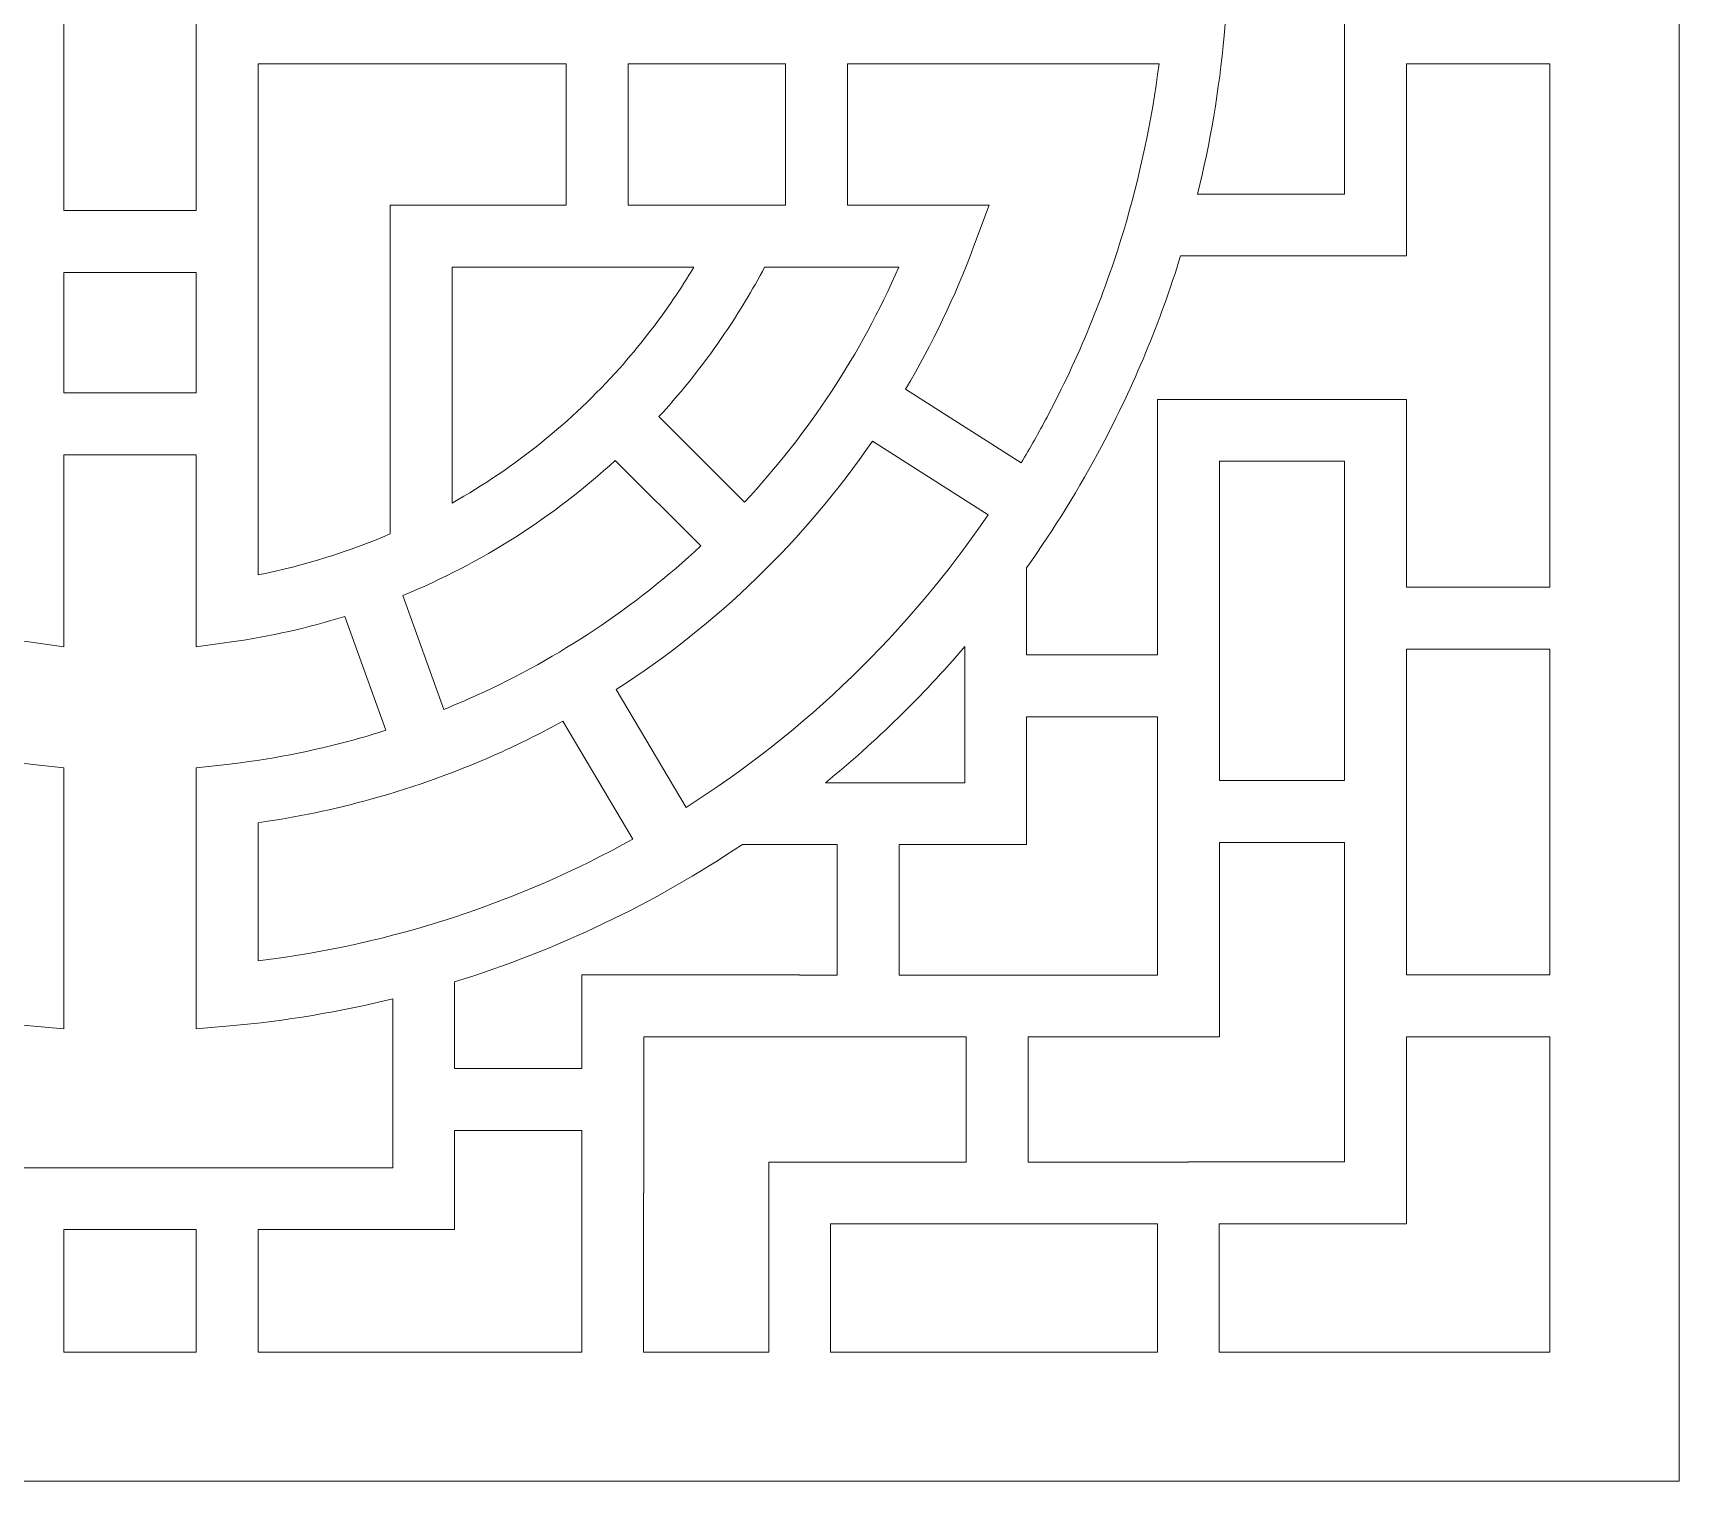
# Model space of a CAD drawing. Header units: centimetres. Extents: x -27.5 to -14.8, y 3.4 to 9.5.
# Drawn here: x -24.646 to -21.411, y 3.411 to 6.257 of the extents above; entities that cross this region are included whole.
import ezdxf

# ---------------------------------------------------------------- set-up
doc = ezdxf.new("R2010")
doc.units = ezdxf.units.CM
doc.header["$MEASUREMENT"] = 0
doc.layers.add('layer 1', color=7, linetype='Continuous')

msp = doc.modelspace()

# ---------------------------------------------------------------- linework, layer by layer
at = {"layer": 'layer 1', "color": 250, "lineweight": 9}
for points, knots in [([(-27.5, 9.5), (-27.5, 9.5), (-21.41051, 9.5), (-21.41051, 9.5), (-21.41051, 9.5), (-21.41051, 9.5), (-21.41051, 3.41051), (-21.41051, 3.41051), (-21.41051, 3.41051), (-21.41051, 3.41051), (-27.5, 3.41051), (-27.5, 3.41051), (-27.5, 3.41051), (-27.5, 3.41051), (-27.5, 9.5), (-27.5, 9.5)], [0, 0, 0, 0, 0.2, 0.2, 0.2, 0.2, 0.4, 0.4, 0.4, 0.4, 0.6, 0.6, 0.6, 0.6, 1, 1, 1, 1]), ([(-23.95656, 6.31786), (-23.95656, 6.31786), (-23.95656, 6.59265), (-23.95656, 6.59265), (-23.95656, 6.59265), (-23.95656, 6.59265), (-24.26422, 6.59272), (-24.26422, 6.59272), (-24.26422, 6.59272), (-24.26422, 6.59272), (-24.32511, 6.59273), (-24.32511, 6.59273), (-24.32511, 6.59273), (-24.32511, 6.59273), (-24.32511, 6.65338), (-24.32511, 6.65338), (-24.32511, 6.65338), (-24.32511, 6.65338), (-24.32511, 7.00227), (-24.32511, 7.00227), (-24.32511, 7.00227), (-24.32511, 7.00227), (-24.58539, 7.00227), (-24.58539, 7.00227), (-24.58539, 7.00227), (-24.58539, 7.00227), (-24.58539, 6.65338), (-24.58539, 6.65338), (-24.58539, 6.65338), (-24.58539, 6.65338), (-24.58539, 6.59273), (-24.58539, 6.59273), (-24.58539, 6.59273), (-24.58539, 6.59273), (-24.64628, 6.59272), (-24.64628, 6.59272), (-24.64628, 6.59272), (-24.64628, 6.59272), (-24.95395, 6.59265), (-24.95395, 6.59265), (-24.95395, 6.59265), (-24.95395, 6.59265), (-24.95395, 6.31786), (-24.95395, 6.31786), (-24.95395, 6.31786), (-24.95395, 6.31786), (-24.64628, 6.31779), (-24.64628, 6.31779), (-24.64628, 6.31779), (-24.64628, 6.31779), (-24.58539, 6.31778), (-24.58539, 6.31778), (-24.58539, 6.31778), (-24.58539, 6.31778), (-24.58539, 6.25713), (-24.58539, 6.25713), (-24.58539, 6.25713), (-24.58539, 6.25713), (-24.58539, 5.90824), (-24.58539, 5.90824), (-24.58539, 5.90824), (-24.58539, 5.90824), (-24.32511, 5.90824), (-24.32511, 5.90824), (-24.32511, 5.90824), (-24.32511, 5.90824), (-24.32511, 6.25713), (-24.32511, 6.25713), (-24.32511, 6.25713), (-24.32511, 6.25713), (-24.32511, 6.31778), (-24.32511, 6.31778), (-24.32511, 6.31778), (-24.32511, 6.31778), (-24.26422, 6.31779), (-24.26422, 6.31779), (-24.26422, 6.31779), (-24.26422, 6.31779), (-23.95656, 6.31786), (-23.95656, 6.31786)], [0, 0, 0, 0, 0.047619, 0.047619, 0.047619, 0.047619, 0.0952381, 0.0952381, 0.0952381, 0.0952381, 0.1428571, 0.1428571, 0.1428571, 0.1428571, 0.1904762, 0.1904762, 0.1904762, 0.1904762, 0.2380952, 0.2380952, 0.2380952, 0.2380952, 0.2857143, 0.2857143, 0.2857143, 0.2857143, 0.3333333, 0.3333333, 0.3333333, 0.3333333, 0.3809524, 0.3809524, 0.3809524, 0.3809524, 0.4285714, 0.4285714, 0.4285714, 0.4285714, 0.4761905, 0.4761905, 0.4761905, 0.4761905, 0.5238095, 0.5238095, 0.5238095, 0.5238095, 0.5714286, 0.5714286, 0.5714286, 0.5714286, 0.6190476, 0.6190476, 0.6190476, 0.6190476, 0.6666667, 0.6666667, 0.6666667, 0.6666667, 0.7142857, 0.7142857, 0.7142857, 0.7142857, 0.7619048, 0.7619048, 0.7619048, 0.7619048, 0.8095238, 0.8095238, 0.8095238, 0.8095238, 0.8571429, 0.8571429, 0.8571429, 0.8571429, 0.9047619, 0.9047619, 0.9047619, 0.9047619, 1, 1, 1, 1]), ([(-22.35688, 5.94025), (-22.35688, 5.94025), (-22.06839, 5.94025), (-22.06839, 5.94025), (-22.06839, 5.94025), (-22.06839, 5.94025), (-22.06839, 6.97026), (-22.06839, 6.97026), (-22.06839, 6.97026), (-22.06839, 6.97026), (-22.35688, 6.97026), (-22.35688, 6.97026), (-22.35688, 6.97026), (-22.33219, 6.86925), (-22.31458, 6.76514), (-22.3046, 6.65848), (-22.3046, 6.65848), (-22.3046, 6.65848), (-22.3046, 6.65824), (-22.3046, 6.65824), (-22.3046, 6.65824), (-22.3046, 6.65824), (-22.3046, 6.65817), (-22.3046, 6.65817), (-22.3046, 6.65817), (-22.3046, 6.65817), (-22.2987, 6.59227), (-22.2987, 6.59227), (-22.2987, 6.59227), (-22.2987, 6.59227), (-22.36502, 6.59228), (-22.36502, 6.59228), (-22.36502, 6.59228), (-22.36502, 6.59228), (-22.71253, 6.59236), (-22.71253, 6.59236), (-22.71253, 6.59236), (-22.71253, 6.59236), (-22.71253, 6.31815), (-22.71253, 6.31815), (-22.71253, 6.31815), (-22.71253, 6.31815), (-22.36502, 6.31823), (-22.36502, 6.31823), (-22.36502, 6.31823), (-22.36502, 6.31823), (-22.2987, 6.31825), (-22.2987, 6.31825), (-22.2987, 6.31825), (-22.2987, 6.31825), (-22.3046, 6.25234), (-22.3046, 6.25234), (-22.3046, 6.25234), (-22.3046, 6.25234), (-22.3046, 6.25227), (-22.3046, 6.25227), (-22.3046, 6.25227), (-22.3046, 6.25227), (-22.3046, 6.25203), (-22.3046, 6.25203), (-22.3046, 6.25203), (-22.31458, 6.14537), (-22.33219, 6.04126), (-22.35688, 5.94025)], [0, 0, 0, 0, 0.0588235, 0.0588235, 0.0588235, 0.0588235, 0.1176471, 0.1176471, 0.1176471, 0.1176471, 0.1764706, 0.1764706, 0.1764706, 0.1764706, 0.2352941, 0.2352941, 0.2352941, 0.2352941, 0.2941176, 0.2941176, 0.2941176, 0.2941176, 0.3529412, 0.3529412, 0.3529412, 0.3529412, 0.4117647, 0.4117647, 0.4117647, 0.4117647, 0.4705882, 0.4705882, 0.4705882, 0.4705882, 0.5294118, 0.5294118, 0.5294118, 0.5294118, 0.5882353, 0.5882353, 0.5882353, 0.5882353, 0.6470588, 0.6470588, 0.6470588, 0.6470588, 0.7058824, 0.7058824, 0.7058824, 0.7058824, 0.7647059, 0.7647059, 0.7647059, 0.7647059, 0.8235294, 0.8235294, 0.8235294, 0.8235294, 0.8823529, 0.8823529, 0.8823529, 0.8823529, 1, 1, 1, 1]), ([(-23.59832, 5.91887), (-23.59832, 5.91887), (-23.59832, 6.19663), (-23.59832, 6.19663), (-23.59832, 6.19663), (-23.59832, 6.19663), (-24.20332, 6.19649), (-24.20332, 6.19649), (-24.20332, 6.19649), (-24.20332, 6.19649), (-24.20332, 5.19222), (-24.20332, 5.19222), (-24.20332, 5.19222), (-24.11312, 5.21001), (-24.02629, 5.23722), (-23.94392, 5.27279), (-23.94392, 5.27279), (-23.94392, 5.27279), (-23.94392, 5.85797), (-23.94392, 5.85797), (-23.94392, 5.85797), (-23.94392, 5.85797), (-23.94392, 5.91887), (-23.94392, 5.91887), (-23.94392, 5.91887), (-23.94392, 5.91887), (-23.88303, 5.91887), (-23.88303, 5.91887), (-23.88303, 5.91887), (-23.88303, 5.91887), (-23.59832, 5.91887), (-23.59832, 5.91887)], [0, 0, 0, 0, 0.1111111, 0.1111111, 0.1111111, 0.1111111, 0.2222222, 0.2222222, 0.2222222, 0.2222222, 0.3333333, 0.3333333, 0.3333333, 0.3333333, 0.4444444, 0.4444444, 0.4444444, 0.4444444, 0.5555556, 0.5555556, 0.5555556, 0.5555556, 0.6666667, 0.6666667, 0.6666667, 0.6666667, 0.7777778, 0.7777778, 0.7777778, 0.7777778, 1, 1, 1, 1]), ([(-23.16705, 5.91887), (-23.16705, 5.91887), (-23.16705, 6.19673), (-23.16705, 6.19673), (-23.16705, 6.19673), (-23.16705, 6.19673), (-23.47653, 6.19666), (-23.47653, 6.19666), (-23.47653, 6.19666), (-23.47653, 6.19666), (-23.47653, 5.91887), (-23.47653, 5.91887), (-23.47653, 5.91887), (-23.47653, 5.91887), (-23.16705, 5.91887), (-23.16705, 5.91887)], [0, 0, 0, 0, 0.2, 0.2, 0.2, 0.2, 0.4, 0.4, 0.4, 0.4, 0.6, 0.6, 0.6, 0.6, 1, 1, 1, 1]), ([(-23.04526, 6.19676), (-23.04526, 6.19676), (-23.04526, 5.91887), (-23.04526, 5.91887), (-23.04526, 5.91887), (-23.04526, 5.91887), (-22.85401, 5.91887), (-22.85401, 5.91887), (-22.85401, 5.91887), (-22.85401, 5.91887), (-22.76649, 5.91887), (-22.76649, 5.91887), (-22.76649, 5.91887), (-22.76649, 5.91887), (-22.79716, 5.8368), (-22.79716, 5.8368), (-22.79716, 5.8368), (-22.83364, 5.73916), (-22.87851, 5.64562), (-22.93087, 5.55704), (-22.93087, 5.55704), (-22.93087, 5.55704), (-22.70357, 5.41225), (-22.70357, 5.41225), (-22.70357, 5.41225), (-22.68594, 5.44176), (-22.66901, 5.47173), (-22.65286, 5.50219), (-22.65286, 5.50219), (-22.59168, 5.61755), (-22.54125, 5.73955), (-22.50291, 5.86685), (-22.50291, 5.86685), (-22.47069, 5.97385), (-22.44703, 6.08414), (-22.43272, 6.1969), (-22.43272, 6.1969), (-22.43272, 6.1969), (-23.04526, 6.19676), (-23.04526, 6.19676)], [0, 0, 0, 0, 0.0909091, 0.0909091, 0.0909091, 0.0909091, 0.1818182, 0.1818182, 0.1818182, 0.1818182, 0.2727273, 0.2727273, 0.2727273, 0.2727273, 0.3636364, 0.3636364, 0.3636364, 0.3636364, 0.4545455, 0.4545455, 0.4545455, 0.4545455, 0.5454545, 0.5454545, 0.5454545, 0.5454545, 0.6363636, 0.6363636, 0.6363636, 0.6363636, 0.7272727, 0.7272727, 0.7272727, 0.7272727, 0.8181818, 0.8181818, 0.8181818, 0.8181818, 1, 1, 1, 1]), ([(-21.66424, 6.19668), (-21.66424, 6.19668), (-21.9466, 6.19668), (-21.9466, 6.19668), (-21.9466, 6.19668), (-21.9466, 6.19668), (-21.9466, 5.8796), (-21.9466, 5.8796), (-21.9466, 5.8796), (-21.9466, 5.8796), (-21.9466, 5.81894), (-21.9466, 5.81894), (-21.9466, 5.81894), (-21.9466, 5.81894), (-22.0075, 5.81894), (-22.0075, 5.81894), (-22.0075, 5.81894), (-22.0075, 5.81894), (-22.39037, 5.81894), (-22.39037, 5.81894), (-22.39037, 5.81894), (-22.43046, 5.68886), (-22.48255, 5.56398), (-22.54534, 5.44557), (-22.54534, 5.44557), (-22.58946, 5.36237), (-22.6389, 5.28243), (-22.69316, 5.20614), (-22.69316, 5.20614), (-22.69316, 5.20614), (-22.69315, 5.0345), (-22.69315, 5.0345), (-22.69315, 5.0345), (-22.69315, 5.0345), (-22.43588, 5.0345), (-22.43588, 5.0345), (-22.43588, 5.0345), (-22.43588, 5.0345), (-22.43588, 5.47615), (-22.43588, 5.47615), (-22.43588, 5.47615), (-22.43588, 5.47615), (-22.43588, 5.53704), (-22.43588, 5.53704), (-22.43588, 5.53704), (-22.43588, 5.53704), (-22.37498, 5.53704), (-22.37498, 5.53704), (-22.37498, 5.53704), (-22.37498, 5.53704), (-22.0075, 5.53704), (-22.0075, 5.53704), (-22.0075, 5.53704), (-22.0075, 5.53704), (-21.9466, 5.53704), (-21.9466, 5.53704), (-21.9466, 5.53704), (-21.9466, 5.53704), (-21.9466, 5.47615), (-21.9466, 5.47615), (-21.9466, 5.47615), (-21.9466, 5.47615), (-21.9466, 5.16763), (-21.9466, 5.16763), (-21.9466, 5.16763), (-21.9466, 5.16763), (-21.66424, 5.16763), (-21.66424, 5.16763), (-21.66424, 5.16763), (-21.66424, 5.16763), (-21.66424, 6.19668), (-21.66424, 6.19668)], [0, 0, 0, 0, 0.0526316, 0.0526316, 0.0526316, 0.0526316, 0.1052632, 0.1052632, 0.1052632, 0.1052632, 0.1578947, 0.1578947, 0.1578947, 0.1578947, 0.2105263, 0.2105263, 0.2105263, 0.2105263, 0.2631579, 0.2631579, 0.2631579, 0.2631579, 0.3157895, 0.3157895, 0.3157895, 0.3157895, 0.3684211, 0.3684211, 0.3684211, 0.3684211, 0.4210526, 0.4210526, 0.4210526, 0.4210526, 0.4736842, 0.4736842, 0.4736842, 0.4736842, 0.5263158, 0.5263158, 0.5263158, 0.5263158, 0.5789474, 0.5789474, 0.5789474, 0.5789474, 0.6315789, 0.6315789, 0.6315789, 0.6315789, 0.6842105, 0.6842105, 0.6842105, 0.6842105, 0.7368421, 0.7368421, 0.7368421, 0.7368421, 0.7894737, 0.7894737, 0.7894737, 0.7894737, 0.8421053, 0.8421053, 0.8421053, 0.8421053, 0.8947368, 0.8947368, 0.8947368, 0.8947368, 1, 1, 1, 1]), ([(-23.38698, 5.73441), (-23.37317, 5.7548), (-23.3599, 5.7757), (-23.34718, 5.79708), (-23.34718, 5.79708), (-23.34718, 5.79708), (-23.82213, 5.79708), (-23.82213, 5.79708), (-23.82213, 5.79708), (-23.82213, 5.79708), (-23.82213, 5.33325), (-23.82213, 5.33325), (-23.82213, 5.33325), (-23.69848, 5.40302), (-23.58751, 5.49262), (-23.49355, 5.59777), (-23.49355, 5.59777), (-23.45505, 5.64085), (-23.41942, 5.6865), (-23.38698, 5.73441)], [0, 0, 0, 0, 0.1666667, 0.1666667, 0.1666667, 0.1666667, 0.3333333, 0.3333333, 0.3333333, 0.3333333, 0.5, 0.5, 0.5, 0.5, 0.6666667, 0.6666667, 0.6666667, 0.6666667, 1, 1, 1, 1]), ([(-23.20794, 5.79708), (-23.23168, 5.7523), (-23.25796, 5.70867), (-23.2866, 5.66638), (-23.2866, 5.66638), (-23.32215, 5.61388), (-23.36111, 5.56394), (-23.40316, 5.51689), (-23.40316, 5.51689), (-23.40729, 5.51227), (-23.41146, 5.50768), (-23.41565, 5.50312), (-23.41565, 5.50312), (-23.41565, 5.50312), (-23.24738, 5.33484), (-23.24738, 5.33484), (-23.24738, 5.33484), (-23.12194, 5.46982), (-23.01888, 5.62587), (-22.94411, 5.79708), (-22.94411, 5.79708), (-22.94411, 5.79708), (-23.20794, 5.79708), (-23.20794, 5.79708)], [0, 0, 0, 0, 0.1428571, 0.1428571, 0.1428571, 0.1428571, 0.2857143, 0.2857143, 0.2857143, 0.2857143, 0.4285714, 0.4285714, 0.4285714, 0.4285714, 0.5714286, 0.5714286, 0.5714286, 0.5714286, 0.7142857, 0.7142857, 0.7142857, 0.7142857, 1, 1, 1, 1]), ([(-24.58539, 5.54996), (-24.58539, 5.54996), (-24.32511, 5.54996), (-24.32511, 5.54996), (-24.32511, 5.54996), (-24.32511, 5.54996), (-24.32511, 5.78645), (-24.32511, 5.78645), (-24.32511, 5.78645), (-24.32511, 5.78645), (-24.58539, 5.78645), (-24.58539, 5.78645), (-24.58539, 5.78645), (-24.58539, 5.78645), (-24.58539, 5.54996), (-24.58539, 5.54996)], [0, 0, 0, 0, 0.2, 0.2, 0.2, 0.2, 0.4, 0.4, 0.4, 0.4, 0.6, 0.6, 0.6, 0.6, 1, 1, 1, 1]), ([(-23.36246, 4.73467), (-23.12757, 4.88402), (-22.92531, 5.08017), (-22.76881, 5.31), (-22.76881, 5.31), (-22.76881, 5.31), (-22.99614, 5.45481), (-22.99614, 5.45481), (-22.99614, 5.45481), (-23.1298, 5.26041), (-23.30129, 5.09409), (-23.49999, 4.96647), (-23.49999, 4.96647), (-23.49999, 4.96647), (-23.36246, 4.73467), (-23.36246, 4.73467)], [0, 0, 0, 0, 0.2, 0.2, 0.2, 0.2, 0.4, 0.4, 0.4, 0.4, 0.6, 0.6, 0.6, 0.6, 1, 1, 1, 1]), ([(-23.93889, 4.02662), (-23.93889, 4.02662), (-23.93889, 4.35849), (-23.93889, 4.35849), (-23.93889, 4.35849), (-24.04285, 4.33303), (-24.14974, 4.31504), (-24.25899, 4.30524), (-24.25899, 4.30524), (-24.25899, 4.30524), (-24.32511, 4.29931), (-24.32511, 4.29931), (-24.32511, 4.29931), (-24.32511, 4.29931), (-24.32511, 4.36566), (-24.32511, 4.36566), (-24.32511, 4.36566), (-24.32511, 4.36566), (-24.32511, 4.75838), (-24.32511, 4.75838), (-24.32511, 4.75838), (-24.32511, 4.75838), (-24.32511, 4.81277), (-24.32511, 4.81277), (-24.32511, 4.81277), (-24.32511, 4.81277), (-24.27088, 4.8188), (-24.27088, 4.8188), (-24.27088, 4.8188), (-24.27088, 4.8188), (-24.27083, 4.81881), (-24.27083, 4.81881), (-24.27083, 4.81881), (-24.18285, 4.82854), (-24.09726, 4.84509), (-24.0146, 4.86793), (-24.0146, 4.86793), (-23.99378, 4.87368), (-23.9731, 4.87984), (-23.95257, 4.88641), (-23.95257, 4.88641), (-23.95257, 4.88641), (-24.03331, 5.11028), (-24.03331, 5.11028), (-24.03331, 5.11028), (-24.1052, 5.0878), (-24.17956, 5.07091), (-24.25589, 5.06016), (-24.25589, 5.06016), (-24.25589, 5.06016), (-24.32511, 5.05041), (-24.32511, 5.05041), (-24.32511, 5.05041), (-24.32511, 5.05041), (-24.32511, 5.12034), (-24.32511, 5.12034), (-24.32511, 5.12034), (-24.32511, 5.12034), (-24.32511, 5.42817), (-24.32511, 5.42817), (-24.32511, 5.42817), (-24.32511, 5.42817), (-24.58539, 5.42817), (-24.58539, 5.42817), (-24.58539, 5.42817), (-24.58539, 5.42817), (-24.58539, 5.12034), (-24.58539, 5.12034), (-24.58539, 5.12034), (-24.58539, 5.12034), (-24.58539, 5.05041), (-24.58539, 5.05041), (-24.58539, 5.05041), (-24.58539, 5.05041), (-24.65461, 5.06016), (-24.65461, 5.06016), (-24.65461, 5.06016), (-24.73094, 5.07091), (-24.80531, 5.0878), (-24.8772, 5.11028), (-24.8772, 5.11028), (-24.8772, 5.11028), (-24.95793, 4.88641), (-24.95793, 4.88641), (-24.95793, 4.88641), (-24.93741, 4.87984), (-24.91673, 4.87368), (-24.89591, 4.86793), (-24.89591, 4.86793), (-24.81324, 4.84509), (-24.72765, 4.82854), (-24.63968, 4.81881), (-24.63968, 4.81881), (-24.63968, 4.81881), (-24.63962, 4.8188), (-24.63962, 4.8188), (-24.63962, 4.8188), (-24.63962, 4.8188), (-24.58539, 4.81277), (-24.58539, 4.81277), (-24.58539, 4.81277), (-24.58539, 4.81277), (-24.58539, 4.75838), (-24.58539, 4.75838), (-24.58539, 4.75838), (-24.58539, 4.75838), (-24.58539, 4.36566), (-24.58539, 4.36566), (-24.58539, 4.36566), (-24.58539, 4.36566), (-24.58539, 4.29931), (-24.58539, 4.29931), (-24.58539, 4.29931), (-24.58539, 4.29931), (-24.65152, 4.30524), (-24.65152, 4.30524), (-24.65152, 4.30524), (-24.76077, 4.31504), (-24.86766, 4.33303), (-24.97161, 4.35849), (-24.97161, 4.35849), (-24.97161, 4.35849), (-24.97161, 4.02662), (-24.97161, 4.02662), (-24.97161, 4.02662), (-24.97161, 4.02662), (-23.93889, 4.02662), (-23.93889, 4.02662)], [0, 0, 0, 0, 0.030303, 0.030303, 0.030303, 0.030303, 0.0606061, 0.0606061, 0.0606061, 0.0606061, 0.0909091, 0.0909091, 0.0909091, 0.0909091, 0.1212121, 0.1212121, 0.1212121, 0.1212121, 0.1515152, 0.1515152, 0.1515152, 0.1515152, 0.1818182, 0.1818182, 0.1818182, 0.1818182, 0.2121212, 0.2121212, 0.2121212, 0.2121212, 0.2424242, 0.2424242, 0.2424242, 0.2424242, 0.2727273, 0.2727273, 0.2727273, 0.2727273, 0.3030303, 0.3030303, 0.3030303, 0.3030303, 0.3333333, 0.3333333, 0.3333333, 0.3333333, 0.3636364, 0.3636364, 0.3636364, 0.3636364, 0.3939394, 0.3939394, 0.3939394, 0.3939394, 0.4242424, 0.4242424, 0.4242424, 0.4242424, 0.4545455, 0.4545455, 0.4545455, 0.4545455, 0.4848485, 0.4848485, 0.4848485, 0.4848485, 0.5151515, 0.5151515, 0.5151515, 0.5151515, 0.5454545, 0.5454545, 0.5454545, 0.5454545, 0.5757576, 0.5757576, 0.5757576, 0.5757576, 0.6060606, 0.6060606, 0.6060606, 0.6060606, 0.6363636, 0.6363636, 0.6363636, 0.6363636, 0.6666667, 0.6666667, 0.6666667, 0.6666667, 0.6969697, 0.6969697, 0.6969697, 0.6969697, 0.7272727, 0.7272727, 0.7272727, 0.7272727, 0.7575758, 0.7575758, 0.7575758, 0.7575758, 0.7878788, 0.7878788, 0.7878788, 0.7878788, 0.8181818, 0.8181818, 0.8181818, 0.8181818, 0.8484848, 0.8484848, 0.8484848, 0.8484848, 0.8787879, 0.8787879, 0.8787879, 0.8787879, 0.9090909, 0.9090909, 0.9090909, 0.9090909, 0.9393939, 0.9393939, 0.9393939, 0.9393939, 1, 1, 1, 1]), ([(-23.50175, 5.417), (-23.62322, 5.30553), (-23.7643, 5.21509), (-23.91922, 5.15146), (-23.91922, 5.15146), (-23.91922, 5.15146), (-23.8385, 4.92762), (-23.8385, 4.92762), (-23.8385, 4.92762), (-23.8168, 4.93639), (-23.7953, 4.9456), (-23.774, 4.95527), (-23.774, 4.95527), (-23.6113, 5.02914), (-23.46274, 5.1287), (-23.3335, 5.24875), (-23.3335, 5.24875), (-23.3335, 5.24875), (-23.50175, 5.417), (-23.50175, 5.417)], [0, 0, 0, 0, 0.1666667, 0.1666667, 0.1666667, 0.1666667, 0.3333333, 0.3333333, 0.3333333, 0.3333333, 0.5, 0.5, 0.5, 0.5, 0.6666667, 0.6666667, 0.6666667, 0.6666667, 1, 1, 1, 1]), ([(-22.31409, 4.78748), (-22.31409, 4.78748), (-22.06839, 4.78748), (-22.06839, 4.78748), (-22.06839, 4.78748), (-22.06839, 4.78748), (-22.06839, 5.41525), (-22.06839, 5.41525), (-22.06839, 5.41525), (-22.06839, 5.41525), (-22.31409, 5.41525), (-22.31409, 5.41525), (-22.31409, 5.41525), (-22.31409, 5.41525), (-22.31409, 4.78748), (-22.31409, 4.78748)], [0, 0, 0, 0, 0.2, 0.2, 0.2, 0.2, 0.4, 0.4, 0.4, 0.4, 0.6, 0.6, 0.6, 0.6, 1, 1, 1, 1]), ([(-23.08828, 4.78341), (-23.08828, 4.78341), (-22.81447, 4.78341), (-22.81447, 4.78341), (-22.81447, 4.78341), (-22.81447, 4.78341), (-22.81447, 5.05094), (-22.81447, 5.05094), (-22.81447, 5.05094), (-22.89767, 4.95393), (-22.98929, 4.86434), (-23.08828, 4.78341)], [0, 0, 0, 0, 0.25, 0.25, 0.25, 0.25, 0.5, 0.5, 0.5, 0.5, 1, 1, 1, 1]), ([(-21.66424, 5.04584), (-21.66424, 5.04584), (-21.9466, 5.04584), (-21.9466, 5.04584), (-21.9466, 5.04584), (-21.9466, 5.04584), (-21.9466, 4.40541), (-21.9466, 4.40541), (-21.9466, 4.40541), (-21.9466, 4.40541), (-21.66424, 4.40541), (-21.66424, 4.40541), (-21.66424, 4.40541), (-21.66424, 4.40541), (-21.66424, 5.04584), (-21.66424, 5.04584)], [0, 0, 0, 0, 0.2, 0.2, 0.2, 0.2, 0.4, 0.4, 0.4, 0.4, 0.6, 0.6, 0.6, 0.6, 1, 1, 1, 1]), ([(-24.20332, 4.4331), (-23.93887, 4.46552), (-23.69009, 4.5487), (-23.46696, 4.67254), (-23.46696, 4.67254), (-23.46696, 4.67254), (-23.60447, 4.90431), (-23.60447, 4.90431), (-23.60447, 4.90431), (-23.64346, 4.8829), (-23.68334, 4.86291), (-23.72405, 4.84442), (-23.72405, 4.84442), (-23.80653, 4.80698), (-23.89279, 4.77561), (-23.98225, 4.7509), (-23.98225, 4.7509), (-24.0544, 4.73097), (-24.1282, 4.7155), (-24.20332, 4.70482), (-24.20332, 4.70482), (-24.20332, 4.70482), (-24.20332, 4.4331), (-24.20332, 4.4331)], [0, 0, 0, 0, 0.1428571, 0.1428571, 0.1428571, 0.1428571, 0.2857143, 0.2857143, 0.2857143, 0.2857143, 0.4285714, 0.4285714, 0.4285714, 0.4285714, 0.5714286, 0.5714286, 0.5714286, 0.5714286, 0.7142857, 0.7142857, 0.7142857, 0.7142857, 1, 1, 1, 1]), ([(-22.94377, 4.40517), (-22.94377, 4.40517), (-22.43588, 4.40517), (-22.43588, 4.40517), (-22.43588, 4.40517), (-22.43588, 4.40517), (-22.43588, 4.91271), (-22.43588, 4.91271), (-22.43588, 4.91271), (-22.43588, 4.91271), (-22.69315, 4.91271), (-22.69315, 4.91271), (-22.69315, 4.91271), (-22.69315, 4.91271), (-22.69315, 4.72275), (-22.69315, 4.72275), (-22.69315, 4.72275), (-22.69315, 4.72275), (-22.69315, 4.66209), (-22.69315, 4.66209), (-22.69315, 4.66209), (-22.69315, 4.66209), (-22.75381, 4.66209), (-22.75381, 4.66209), (-22.75381, 4.66209), (-22.75381, 4.66209), (-22.94377, 4.66209), (-22.94377, 4.66209), (-22.94377, 4.66209), (-22.94377, 4.66209), (-22.94377, 4.40517), (-22.94377, 4.40517)], [0, 0, 0, 0, 0.1111111, 0.1111111, 0.1111111, 0.1111111, 0.2222222, 0.2222222, 0.2222222, 0.2222222, 0.3333333, 0.3333333, 0.3333333, 0.3333333, 0.4444444, 0.4444444, 0.4444444, 0.4444444, 0.5555556, 0.5555556, 0.5555556, 0.5555556, 0.6666667, 0.6666667, 0.6666667, 0.6666667, 0.7777778, 0.7777778, 0.7777778, 0.7777778, 1, 1, 1, 1]), ([(-23.81758, 4.39196), (-23.81758, 4.39196), (-23.81758, 4.22166), (-23.81758, 4.22166), (-23.81758, 4.22166), (-23.81758, 4.22166), (-23.56751, 4.22166), (-23.56751, 4.22166), (-23.56751, 4.22166), (-23.56751, 4.22166), (-23.56751, 4.34452), (-23.56751, 4.34452), (-23.56751, 4.34452), (-23.56751, 4.34452), (-23.56751, 4.40541), (-23.56751, 4.40541), (-23.56751, 4.40541), (-23.56751, 4.40541), (-23.50662, 4.40541), (-23.50662, 4.40541), (-23.50662, 4.40541), (-23.50662, 4.40541), (-23.50662, 4.40541), (-23.50662, 4.40541), (-23.50662, 4.40541), (-23.50662, 4.40541), (-23.13913, 4.40541), (-23.13913, 4.40541), (-23.13913, 4.40541), (-23.13913, 4.40541), (-23.13913, 4.40517), (-23.13913, 4.40517), (-23.13913, 4.40517), (-23.13913, 4.40517), (-23.06556, 4.40517), (-23.06556, 4.40517), (-23.06556, 4.40517), (-23.06556, 4.40517), (-23.06556, 4.66209), (-23.06556, 4.66209), (-23.06556, 4.66209), (-23.06556, 4.66209), (-23.25179, 4.66209), (-23.25179, 4.66209), (-23.25179, 4.66209), (-23.42437, 4.54619), (-23.61458, 4.45451), (-23.81758, 4.39196)], [0, 0, 0, 0, 0.0769231, 0.0769231, 0.0769231, 0.0769231, 0.1538462, 0.1538462, 0.1538462, 0.1538462, 0.2307692, 0.2307692, 0.2307692, 0.2307692, 0.3076923, 0.3076923, 0.3076923, 0.3076923, 0.3846154, 0.3846154, 0.3846154, 0.3846154, 0.4615385, 0.4615385, 0.4615385, 0.4615385, 0.5384615, 0.5384615, 0.5384615, 0.5384615, 0.6153846, 0.6153846, 0.6153846, 0.6153846, 0.6923077, 0.6923077, 0.6923077, 0.6923077, 0.7692308, 0.7692308, 0.7692308, 0.7692308, 0.8461538, 0.8461538, 0.8461538, 0.8461538, 1, 1, 1, 1]), ([(-22.06839, 4.66569), (-22.06839, 4.66569), (-22.31409, 4.66569), (-22.31409, 4.66569), (-22.31409, 4.66569), (-22.31409, 4.66569), (-22.31409, 4.34451), (-22.31409, 4.34451), (-22.31409, 4.34451), (-22.31409, 4.34451), (-22.31409, 4.28385), (-22.31409, 4.28385), (-22.31409, 4.28385), (-22.31409, 4.28385), (-22.37498, 4.28385), (-22.37498, 4.28385), (-22.37498, 4.28385), (-22.37498, 4.28385), (-22.68976, 4.28386), (-22.68976, 4.28386), (-22.68976, 4.28386), (-22.68976, 4.28386), (-22.68976, 4.03769), (-22.68976, 4.03769), (-22.68976, 4.03769), (-22.68976, 4.03769), (-22.37498, 4.03769), (-22.37498, 4.03769), (-22.37498, 4.03769), (-22.37498, 4.03769), (-22.37498, 4.03792), (-22.37498, 4.03792), (-22.37498, 4.03792), (-22.37498, 4.03792), (-22.06839, 4.03792), (-22.06839, 4.03792), (-22.06839, 4.03792), (-22.06839, 4.03792), (-22.06839, 4.34451), (-22.06839, 4.34451), (-22.06839, 4.34451), (-22.06839, 4.34451), (-22.06839, 4.66569), (-22.06839, 4.66569)], [0, 0, 0, 0, 0.0833333, 0.0833333, 0.0833333, 0.0833333, 0.1666667, 0.1666667, 0.1666667, 0.1666667, 0.25, 0.25, 0.25, 0.25, 0.3333333, 0.3333333, 0.3333333, 0.3333333, 0.4166667, 0.4166667, 0.4166667, 0.4166667, 0.5, 0.5, 0.5, 0.5, 0.5833333, 0.5833333, 0.5833333, 0.5833333, 0.6666667, 0.6666667, 0.6666667, 0.6666667, 0.75, 0.75, 0.75, 0.75, 0.8333333, 0.8333333, 0.8333333, 0.8333333, 1, 1, 1, 1]), ([(-23.19979, 3.66424), (-23.19979, 3.66424), (-23.19979, 3.97703), (-23.19979, 3.97703), (-23.19979, 3.97703), (-23.19979, 3.97703), (-23.19979, 4.03768), (-23.19979, 4.03768), (-23.19979, 4.03768), (-23.19979, 4.03768), (-23.13913, 4.03768), (-23.13913, 4.03768), (-23.13913, 4.03768), (-23.13913, 4.03768), (-22.81155, 4.03768), (-22.81155, 4.03768), (-22.81155, 4.03768), (-22.81155, 4.03768), (-22.81155, 4.28386), (-22.81155, 4.28386), (-22.81155, 4.28386), (-22.81155, 4.28386), (-23.13913, 4.28386), (-23.13913, 4.28386), (-23.13913, 4.28386), (-23.13913, 4.28386), (-23.13913, 4.28362), (-23.13913, 4.28362), (-23.13913, 4.28362), (-23.13913, 4.28362), (-23.44572, 4.28362), (-23.44572, 4.28362), (-23.44572, 4.28362), (-23.44572, 4.28362), (-23.44572, 3.97703), (-23.44572, 3.97703), (-23.44572, 3.97703), (-23.44572, 3.97703), (-23.44596, 3.97703), (-23.44596, 3.97703), (-23.44596, 3.97703), (-23.44596, 3.97703), (-23.44596, 3.66424), (-23.44596, 3.66424), (-23.44596, 3.66424), (-23.44596, 3.66424), (-23.19979, 3.66424), (-23.19979, 3.66424)], [0, 0, 0, 0, 0.0769231, 0.0769231, 0.0769231, 0.0769231, 0.1538462, 0.1538462, 0.1538462, 0.1538462, 0.2307692, 0.2307692, 0.2307692, 0.2307692, 0.3076923, 0.3076923, 0.3076923, 0.3076923, 0.3846154, 0.3846154, 0.3846154, 0.3846154, 0.4615385, 0.4615385, 0.4615385, 0.4615385, 0.5384615, 0.5384615, 0.5384615, 0.5384615, 0.6153846, 0.6153846, 0.6153846, 0.6153846, 0.6923077, 0.6923077, 0.6923077, 0.6923077, 0.7692308, 0.7692308, 0.7692308, 0.7692308, 0.8461538, 0.8461538, 0.8461538, 0.8461538, 1, 1, 1, 1]), ([(-21.66424, 4.28362), (-21.66424, 4.28362), (-21.9466, 4.28362), (-21.9466, 4.28362), (-21.9466, 4.28362), (-21.9466, 4.28362), (-21.9466, 3.97703), (-21.9466, 3.97703), (-21.9466, 3.97703), (-21.9466, 3.97703), (-21.9466, 3.91613), (-21.9466, 3.91613), (-21.9466, 3.91613), (-21.9466, 3.91613), (-22.0075, 3.91613), (-22.0075, 3.91613), (-22.0075, 3.91613), (-22.0075, 3.91613), (-22.31433, 3.91613), (-22.31433, 3.91613), (-22.31433, 3.91613), (-22.31433, 3.91613), (-22.31433, 3.66424), (-22.31433, 3.66424), (-22.31433, 3.66424), (-22.31433, 3.66424), (-21.66424, 3.66424), (-21.66424, 3.66424), (-21.66424, 3.66424), (-21.66424, 3.66424), (-21.66424, 4.28362), (-21.66424, 4.28362)], [0, 0, 0, 0, 0.1111111, 0.1111111, 0.1111111, 0.1111111, 0.2222222, 0.2222222, 0.2222222, 0.2222222, 0.3333333, 0.3333333, 0.3333333, 0.3333333, 0.4444444, 0.4444444, 0.4444444, 0.4444444, 0.5555556, 0.5555556, 0.5555556, 0.5555556, 0.6666667, 0.6666667, 0.6666667, 0.6666667, 0.7777778, 0.7777778, 0.7777778, 0.7777778, 1, 1, 1, 1]), ([(-23.81758, 4.09987), (-23.81758, 4.09987), (-23.81758, 3.96573), (-23.81758, 3.96573), (-23.81758, 3.96573), (-23.81758, 3.96573), (-23.81758, 3.90483), (-23.81758, 3.90483), (-23.81758, 3.90483), (-23.81758, 3.90483), (-23.87824, 3.90483), (-23.87824, 3.90483), (-23.87824, 3.90483), (-23.87824, 3.90483), (-24.20332, 3.90483), (-24.20332, 3.90483), (-24.20332, 3.90483), (-24.20332, 3.90483), (-24.20332, 3.66424), (-24.20332, 3.66424), (-24.20332, 3.66424), (-24.20332, 3.66424), (-23.56728, 3.66424), (-23.56728, 3.66424), (-23.56728, 3.66424), (-23.56728, 3.66424), (-23.56728, 3.97703), (-23.56728, 3.97703), (-23.56728, 3.97703), (-23.56728, 3.97703), (-23.56751, 3.97703), (-23.56751, 3.97703), (-23.56751, 3.97703), (-23.56751, 3.97703), (-23.56751, 4.09987), (-23.56751, 4.09987), (-23.56751, 4.09987), (-23.56751, 4.09987), (-23.81758, 4.09987), (-23.81758, 4.09987)], [0, 0, 0, 0, 0.0909091, 0.0909091, 0.0909091, 0.0909091, 0.1818182, 0.1818182, 0.1818182, 0.1818182, 0.2727273, 0.2727273, 0.2727273, 0.2727273, 0.3636364, 0.3636364, 0.3636364, 0.3636364, 0.4545455, 0.4545455, 0.4545455, 0.4545455, 0.5454545, 0.5454545, 0.5454545, 0.5454545, 0.6363636, 0.6363636, 0.6363636, 0.6363636, 0.7272727, 0.7272727, 0.7272727, 0.7272727, 0.8181818, 0.8181818, 0.8181818, 0.8181818, 1, 1, 1, 1]), ([(-22.43564, 3.66424), (-22.43564, 3.66424), (-22.43564, 3.91613), (-22.43564, 3.91613), (-22.43564, 3.91613), (-22.43564, 3.91613), (-22.43588, 3.91613), (-22.43588, 3.91613), (-22.43588, 3.91613), (-22.43588, 3.91613), (-22.43588, 3.91637), (-22.43588, 3.91637), (-22.43588, 3.91637), (-22.43588, 3.91637), (-23.07847, 3.91637), (-23.07847, 3.91637), (-23.07847, 3.91637), (-23.07847, 3.91637), (-23.07847, 3.66424), (-23.07847, 3.66424), (-23.07847, 3.66424), (-23.07847, 3.66424), (-22.43564, 3.66424), (-22.43564, 3.66424)], [0, 0, 0, 0, 0.1428571, 0.1428571, 0.1428571, 0.1428571, 0.2857143, 0.2857143, 0.2857143, 0.2857143, 0.4285714, 0.4285714, 0.4285714, 0.4285714, 0.5714286, 0.5714286, 0.5714286, 0.5714286, 0.7142857, 0.7142857, 0.7142857, 0.7142857, 1, 1, 1, 1]), ([(-24.32511, 3.66424), (-24.32511, 3.66424), (-24.32511, 3.90483), (-24.32511, 3.90483), (-24.32511, 3.90483), (-24.32511, 3.90483), (-24.58539, 3.90483), (-24.58539, 3.90483), (-24.58539, 3.90483), (-24.58539, 3.90483), (-24.58539, 3.66424), (-24.58539, 3.66424), (-24.58539, 3.66424), (-24.58539, 3.66424), (-24.32511, 3.66424), (-24.32511, 3.66424)], [0, 0, 0, 0, 0.2, 0.2, 0.2, 0.2, 0.4, 0.4, 0.4, 0.4, 0.6, 0.6, 0.6, 0.6, 1, 1, 1, 1])]:
    msp.add_open_spline(points, degree=3, knots=knots, dxfattribs=at)

doc.saveas('drawing.dxf')
